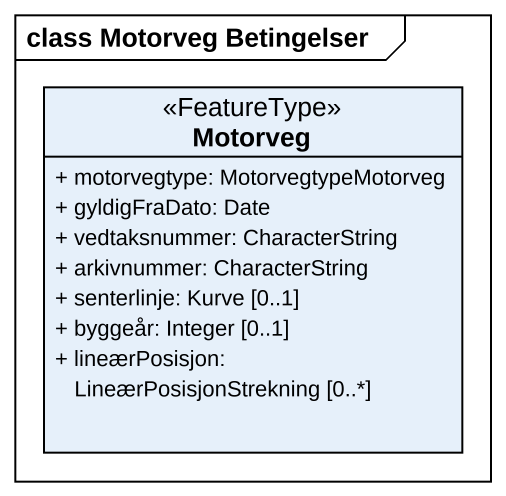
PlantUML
@startuml
mainframe class Motorveg Betingelser
hide circle
hide empty members
skinparam classAttributeIconSize 0
class Motorveg <<FeatureType>> {
  + motorvegtype: MotorvegtypeMotorveg
  + gyldigFraDato: Date
  + vedtaksnummer: CharacterString
  + arkivnummer: CharacterString
  + senterlinje: Kurve [0..1]
  + byggeår: Integer [0..1]
  + lineærPosisjon: LineærPosisjonStrekning [0..*]
}
@enduml
